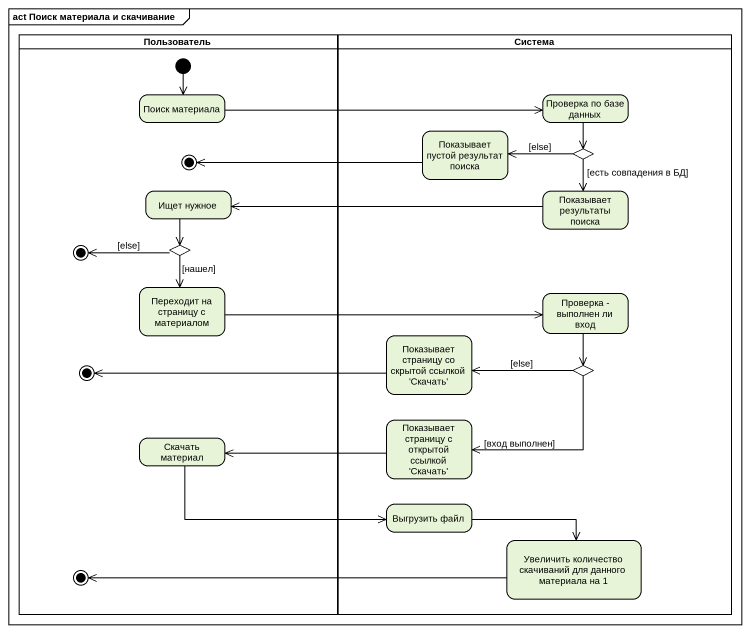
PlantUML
@startuml
mainframe act Поиск материала и скачивание
hide empty description
state Пользователь <<partition>> {
  state "Поиск материала" as Поиск_материала
  state final1 <<end>>
  state "Ищет нужное" as Ищет_нужное
  state final2 <<end>>
  state choice2 <<choice>>
  state "Переходит на страницу с материалом" as Переходит_на_страницу_с
  state final3 <<end>>
  state "Скачать материал" as Скачать_материал
  state final4 <<end>>
  [*] --> Поиск_материала
}
state Система <<partition>> {
  state "Проверка по базе данных" as Проверка_по_базе_данных
  state "Показывает пустой результат поиска" as Показывает_пустой_результат
  state choice1 <<choice>>
  state "Показывает результаты поиска" as Показывает_результаты_поиска
  state "Проверка - выполнен ли вход" as Проверка_выполнен_ли_вход
  state "Показывает страницу со скрытой ссылкой 'Скачать'" as Показывает_страницу_со
  state choice3 <<choice>>
  state "Показывает страницу с открытой ссылкой 'Скачать'" as Показывает_страницу_с
  state "Выгрузить файл" as Выгрузить_файл
  state "Увеличить количество скачиваний для данного материала на 1" as Увеличить_количество
}
Поиск_материала -right-> Проверка_по_базе_данных
Проверка_по_базе_данных --> choice1
Показывает_пустой_результат -left-> final1
choice1 -left-> Показывает_пустой_результат : [else]
choice1 --> Показывает_результаты_поиска : [есть совпадения в БД]
Ищет_нужное --> choice2
Показывает_результаты_поиска -left-> Ищет_нужное
choice2 -left-> final2 : [else]
choice2 --> Переходит_на_страницу_с : [нашел]
Переходит_на_страницу_с -right-> Проверка_выполнен_ли_вход
Проверка_выполнен_ли_вход --> choice3
Показывает_страницу_со -left-> final3
choice3 -left-> Показывает_страницу_со : [else]
choice3 -left-> Показывает_страницу_с : [вход выполнен]
Скачать_материал -right-> Выгрузить_файл
Показывает_страницу_с -left-> Скачать_материал
Выгрузить_файл -right-> Увеличить_количество
Увеличить_количество -left-> final4
@enduml
